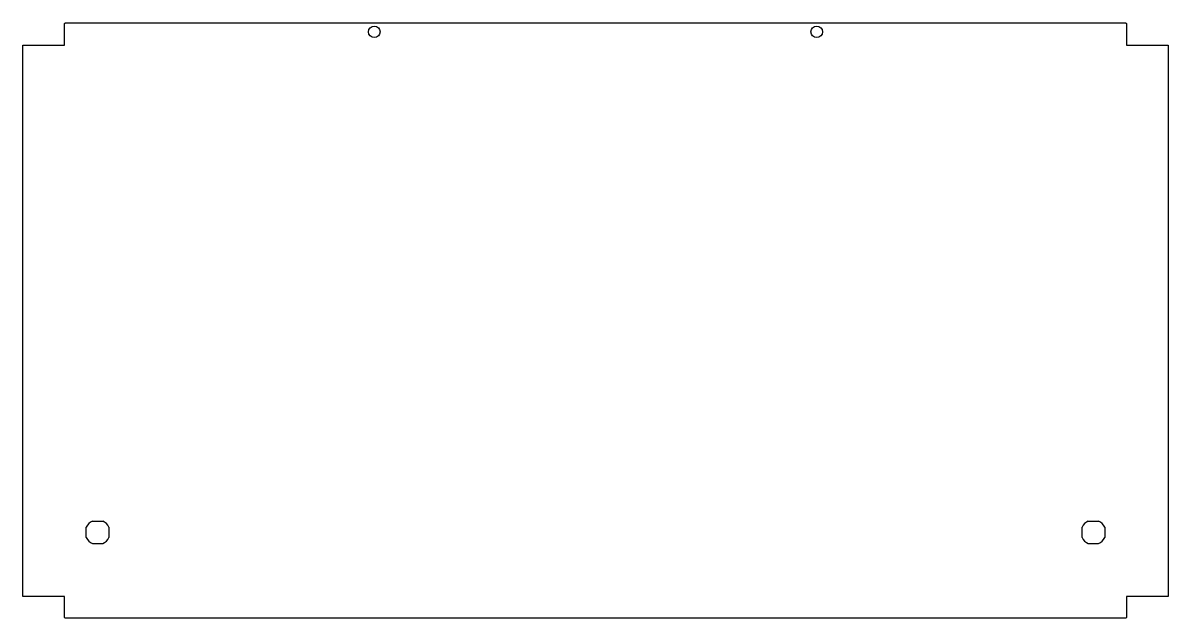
# Model space of a CAD drawing. Extents: x -518 to 518, y -268 to 270.
import ezdxf

# ---------------------------------------------------------------- set-up
doc = ezdxf.new("R2010")
doc.units = 0
doc.header["$MEASUREMENT"] = 0
doc.layers.get('0').update_dxf_attribs({"linetype": 'CONTINUOUS'})

msp = doc.modelspace()

# ---------------------------------------------------------------- linework, layer by layer
at = {"color": 7, "linetype": 'CONTINUOUS'}
for p, q in [((-460.5, -194.9), (-460.5, -185.6)), ((-454.9, -180), (-445.6, -180)), ((-440, -185.6), (-440, -194.9)), ((440, -194.9), (440, -185.6)), ((445.6, -180), (454.9, -180)), ((460.5, -185.6), (460.5, -194.9)), ((-445.6, -200.5), (-454.9, -200.5)), ((454.9, -200.5), (445.6, -200.5))]:
    msp.add_line(p, q, dxfattribs=at)
msp.add_lwpolyline([(-479.2, 270.2), (479.2, 270.2, -0.414214), (480.2, 269.2), (480.2, 250.2), (517.8, 250.2), (517.8, -248.2), (480.2, -248.2), (480.2, -266.8, -0.414214), (479.2, -267.8), (-479.2, -267.8, -0.414214), (-480.2, -266.8), (-480.2, -248.2), (-517.8, -248.2), (-517.8, 250.2), (-480.2, 250.2), (-480.2, 269.2, -0.414214)], format="xyb", close=True, dxfattribs=at)
for centre in [(-200, 262.2), (200, 262.2)]:
    msp.add_circle(centre, 5.25, dxfattribs=at)
for centre, start, end in [((-450.2, -190.2), 114.3406, 155.6594), ((-450.2, -190.2), 24.3406, 65.6594), ((450.2, -190.2), 114.3406, 155.6594), ((450.2, -190.2), 24.3406, 65.6594), ((-450.2, -190.2), 204.3406, 245.6594), ((-450.2, -190.2), 294.3406, 335.6594), ((450.2, -190.2), 204.3406, 245.6594), ((450.2, -190.2), 294.3406, 335.6594)]:
    msp.add_arc(centre, 11.2, start, end, dxfattribs=at)

doc.saveas('drawing.dxf')
